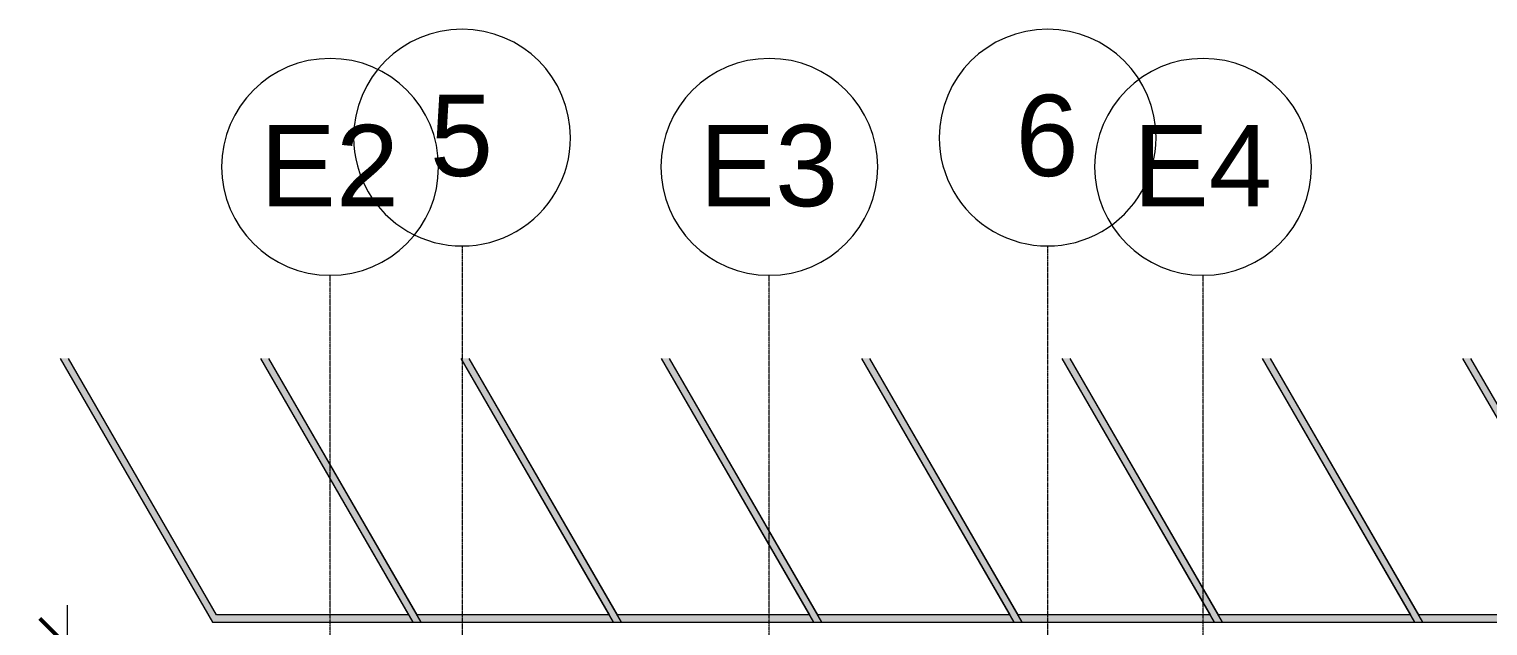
# Model space of a CAD drawing. Header units: inches. Extents: x -4124 to 2030, y 10168 to 14873.
# Drawn here: x -2952 to -2145, y 11779 to 12110 of the extents above; entities that cross this region are included whole.
import ezdxf

# ---------------------------------------------------------------- set-up
doc = ezdxf.new("R2010")
doc.units = ezdxf.units.IN
doc.header["$MEASUREMENT"] = 0
doc.linetypes.add('Grid Line 1_2_', pattern=[0.875, 0.5, -0.125, 0.125, -0.125])
for name, color, linetype, lineweight in [('A-ANNO-DIMS', 211, 'Continuous', 9), ('A-ANNO-DIMS-240', 211, 'Continuous', 9), ('C-PRKG', 3, 'Continuous', 9), ('S-GRID', 1, 'Continuous', 9), ('S-GRID-IDEN', 1, 'Continuous', 9)]:
    doc.layers.add(name, color=color, linetype=linetype, lineweight=lineweight)
doc.styles.add('Arial', font='arial.ttf', dxfattribs={"height": 45})
doc.styles.add('Century Gothic_1', font='', dxfattribs={"height": 22.5})
doc.styles.get('Century Gothic_1').set_extended_font_data('Century Gothic')
doc.dimstyles.new('OD__1_16__Tol__', dxfattribs={"dimscale": 12, "dimtxt": 23.493786, "dimasz": 2.5, "dimexe": 1.875, "dimexo": 1.25, "dimgap": 1.875, "dimtad": 1, "dimdec": 4, "dimrnd": 0.0625, "dimzin": 3, "dimdsep": 46, "dimlunit": 4, "dimtxsty": 'Century Gothic_1', "dimblk1": 'OBLIQUE', "dimblk2": 'OBLIQUE', "dimsah": 1, "dimcen": 0.09, "dimdle": 1.875, "dimazin": 0, "dimtfac": 1, "dimtdec": 4, "dimtix": 1, "dimtmove": 0, "dimatfit": 3, "dimfxl": 1, "dimtvp": 1, "dimtfill": 1, "dimfrac": 2, "dimtolj": 1, "dimtzin": 0, "dimarcsym": 2})

# ---------------------------------------------------------------- blocks, each defined once
blk = doc.blocks.new('321723 - Pavement Markings - Parking - Angled - EXISTING _8X18_ 60º-1523241-DEMO PLAN - 1ST FLOOR')
at = {"layer": 'C-PRKG'}
h = blk.add_hatch(color=254, dxfattribs=at)
h.paths.add_polyline_path([(110.85, 0), (0, 0), (84.31, -146.02), (88.93, -146.02), (6.93, -4), (113.16, -4), (110.95, -0.17)], flags=0)
h.paths.add_polyline_path([(115.47, 0), (114.32, -2), (117.78, -4)], flags=0)
h.paths.add_polyline_path([(117.78, -4), (196.19, -146.02), (199.78, -146.02)], flags=0)
h = blk.add_hatch(color=254, dxfattribs=at)
h.paths.add_polyline_path([(226.32, 0), (225.17, -2), (228.63, -4)], flags=0)
h.paths.add_polyline_path([(115.47, 0), (110.85, 0), (195.16, -146.02), (196.19, -146.02), (117.78, -4), (114.32, -2)], flags=0)
h.paths.add_polyline_path([(221.7, 0), (115.47, 0), (117.78, -4), (224.01, -4), (221.8, -0.17)], flags=0)
h.paths.add_polyline_path([(228.63, -4), (307.05, -146.02), (310.63, -146.02)], flags=0)
h = blk.add_hatch(color=254, dxfattribs=at)
h.paths.add_polyline_path([(337.17, 0), (336.02, -2), (339.48, -4)], flags=0)
h.paths.add_polyline_path([(333.17, 0), (332.55, 0), (332.83, -0.16), (334.86, 0)], flags=0)
h.paths.add_polyline_path([(226.32, 0), (221.7, 0), (306.01, -146.02), (307.05, -146.02), (228.63, -4), (225.17, -2)], flags=0)
h.paths.add_polyline_path([(332.55, 0), (226.32, 0), (228.63, -4), (334.86, -4), (332.65, -0.17)], flags=0)
h.paths.add_polyline_path([(339.48, -4), (417.9, -146.02), (421.48, -146.02), (382.07, -77.76)], flags=0)
h = blk.add_hatch(color=254, dxfattribs=at)
h.paths.add_polyline_path([(448.02, 0), (446.87, -2), (450.33, -4)], flags=0)
h.paths.add_polyline_path([(337.17, 0), (332.83, -0.16), (332.55, 0), (416.86, -146.02), (417.9, -146.02), (339.48, -4), (336.02, -2)], flags=0)
h.paths.add_polyline_path([(443.41, 0), (337.17, 0), (339.48, -4), (445.71, -4), (443.5, -0.17)], flags=0)
h.paths.add_polyline_path([(450.33, -4), (528.75, -146.02), (532.33, -146.02)], flags=0)
h = blk.add_hatch(color=254, dxfattribs=at)
h.paths.add_polyline_path([(558.88, 0), (557.72, -2), (561.18, -4)], flags=0)
h.paths.add_polyline_path([(448.02, 0), (443.41, 0), (527.71, -146.02), (528.75, -146.02), (450.33, -4), (446.87, -2)], flags=0)
h.paths.add_polyline_path([(554.26, 0), (448.02, 0), (450.33, -4), (556.57, -4), (554.35, -0.17)], flags=0)
h.paths.add_polyline_path([(561.18, -4), (639.6, -146.02), (643.18, -146.02)], flags=0)
h = blk.add_hatch(color=254, dxfattribs=at)
h.paths.add_polyline_path([(558.88, 0), (554.26, 0), (638.56, -146.02), (639.6, -146.02), (561.18, -4), (557.72, -2)], flags=0)
h.paths.add_polyline_path([(665.11, 0), (558.88, 0), (561.18, -4), (667.42, -4), (665.2, -0.17)], flags=0)
h.paths.add_polyline_path([(669.73, 0), (668.57, -2), (672.04, -4)], flags=0)
h.paths.add_polyline_path([(672.04, -4), (750.45, -146.02), (754.03, -146.02), (716.55, -81.1)], flags=0)
h = blk.add_hatch(color=254, dxfattribs=at)
h.paths.add_polyline_path([(669.73, 0), (665.11, 0), (749.41, -146.02), (750.45, -146.02), (672.04, -4), (668.57, -2)], flags=0)
h.paths.add_polyline_path([(778.27, 0), (669.73, 0), (672.04, -4), (778.27, -4), (860.27, -146.02), (864.89, -146.02), (780.58, 0)], flags=0)
for p, q in [((0, 0), (84.31, -146.02)), ((115.47, 0), (0, 0)), ((110.85, 0), (195.16, -146.02)), ((226.32, 0), (110.85, 0)), ((199.78, -146.02), (115.47, 0)), ((221.7, 0), (306.01, -146.02)), ((337.17, 0), (221.7, 0)), ((310.63, -146.02), (226.32, 0)), ((332.55, 0), (416.86, -146.02)), ((448.02, 0), (332.55, 0)), ((421.48, -146.02), (337.17, 0)), ((443.41, 0), (527.71, -146.02)), ((558.88, 0), (443.41, 0)), ((532.33, -146.02), (448.02, 0)), ((554.26, 0), (638.56, -146.02)), ((669.73, 0), (554.26, 0)), ((643.18, -146.02), (558.88, 0)), ((665.11, 0), (749.41, -146.02)), ((780.58, 0), (665.11, 0)), ((754.03, -146.02), (669.73, 0)), ((864.89, -146.02), (780.58, 0)), ((88.93, -146.02), (6.93, -4)), ((6.93, -4), (113.16, -4)), ((113.16, -4), (195.16, -146.02)), ((199.78, -146.02), (117.78, -4)), ((117.78, -4), (224.01, -4)), ((224.01, -4), (306.01, -146.02)), ((310.63, -146.02), (228.63, -4)), ((228.63, -4), (334.86, -4)), ((334.86, -4), (416.86, -146.02)), ((421.48, -146.02), (339.48, -4)), ((339.48, -4), (445.71, -4)), ((445.71, -4), (527.71, -146.02)), ((532.33, -146.02), (450.33, -4)), ((450.33, -4), (556.57, -4)), ((556.57, -4), (638.56, -146.02)), ((643.18, -146.02), (561.18, -4)), ((561.18, -4), (667.42, -4)), ((667.42, -4), (749.41, -146.02)), ((754.03, -146.02), (672.04, -4)), ((672.04, -4), (778.27, -4)), ((778.27, -4), (860.27, -146.02))]:
    blk.add_line(p, q, dxfattribs=at)
blk = doc.blocks.new('Grid - Grid Head - Circle-50561-DEMO PLAN - 1ST FLOOR')
at = {"layer": 'S-GRID-IDEN'}
for start, end in [(360, 180), (180, 360)]:
    blk.add_arc((0, 0), 0.25, start, end, dxfattribs=at)
blk = doc.blocks.new('DIMBLOCK2-DEMO PLAN - 1ST FLOOR')
at = {"layer": 'A-ANNO-DIMS-240', "lineweight": 50}
for p, q in [((-2930.73, 11768.4), (-2945.73, 11783.4)), ((-2930.73, 11768.4), (-2915.73, 11753.4)), ((-2930.73, 11274.52), (-2945.73, 11289.52)), ((-2930.73, 11274.52), (-2915.73, 11259.52))]:
    blk.add_line(p, q, dxfattribs=at)
at = {"layer": 'A-ANNO-DIMS-240'}
for p, q in [((-2930.73, 11790.9), (-2930.73, 11274.52)), ((-2924.52, 11768.4), (-2953.23, 11768.4)), ((-2930.73, 11768.4), (-2924.52, 11768.4)), ((-3019.2, 11274.52), (-2908.23, 11274.52)), ((-2930.73, 11274.52), (-3019.2, 11274.52))]:
    blk.add_line(p, q, dxfattribs=at)
at = {"layer": 'A-ANNO-DIMS-240', "color": 0, "insert": (-2982.07, 11444.64), "char_height": 22.5, "width": 184.3703, "attachment_point": 1, "rotation": 90, "line_spacing_factor": 0.984502, "style": 'Century Gothic_1', "bg_fill": 3, "box_fill_scale": 1.25, "bg_fill_color": 256, "bg_fill_true_color": 13158600, "bg_fill_transparency": 0}
blk.add_mtext('41\' - 1 7/8"', dxfattribs=at)
blk = doc.blocks.new('_Oblique')
at = {"color": 0, "linetype": 'ByBlock', "lineweight": -2}
blk.add_line((-0.5, -0.5), (0.5, 0.5), dxfattribs=at)

msp = doc.modelspace()

# ---------------------------------------------------------------- linework, layer by layer
at = {"layer": 'S-GRID', "linetype": 'Grid Line 1_2_'}
for p, q in [((-2712.20325, 11989.62705), (-2712.20325, 10769.69706)), ((-2388.20325, 11989.62705), (-2388.20325, 10769.69706)), ((-2785.20325, 10455.54858), (-2785.20325, 11973.42375)), ((-2542.20325, 10455.54858), (-2542.20325, 11973.42375)), ((-2302.20325, 10455.54858), (-2302.20325, 11973.42375))]:
    msp.add_line(p, q, dxfattribs=at)

# ---------------------------------------------------------------- block references
at = {"layer": 'C-PRKG', "rotation": 180}
msp.add_blockref('321723 - Pavement Markings - Parking - Angled - EXISTING _8X18_ 60º-1523241-DEMO PLAN - 1ST FLOOR', (-2069.70325, 11781.39539), dxfattribs=at)
at = {"layer": 'S-GRID-IDEN', "xscale": 239.9999999999998, "yscale": 239.9999999999998, "zscale": 239.9999999999998, "rotation": 180}
for p in [(-2712.20325, 12049.62705), (-2388.20325, 12049.62705)]:
    msp.add_blockref('Grid - Grid Head - Circle-50561-DEMO PLAN - 1ST FLOOR', p, dxfattribs=at)
at = {"layer": 'S-GRID-IDEN', "xscale": 239.9999999999998, "yscale": 239.9999999999998, "zscale": 239.9999999999998}
for p in [(-2785.20325, 12033.42375), (-2542.20325, 12033.42375), (-2302.20325, 12033.42375)]:
    msp.add_blockref('Grid - Grid Head - Circle-50561-DEMO PLAN - 1ST FLOOR', p, dxfattribs=at)

# ---------------------------------------------------------------- texts
at = {"layer": 'S-GRID-IDEN', "char_height": 45, "attachment_point": 1, "style": 'Arial'}
for s, insert, width in [('6', (-2406.00274, 12073.33436), 42.42), ('5', (-2730.00274, 12073.33436), 42.42), ('E2', (-2823.95495, 12056.6436), 93.1725), ('E3', (-2580.95495, 12056.6436), 93.1725), ('E4', (-2340.95495, 12056.6436), 93.1725)]:
    msp.add_mtext(s, dxfattribs=dict(at, insert=insert, width=width))

# ---------------------------------------------------------------- next in the draw order: dimensions: what is measured, and where the dimension line sits
at = {"layer": 'A-ANNO-DIMS'}
dim = msp.add_linear_dim(base=(-2930.73, 11274.52039), p1=(-2909.5168, 11768.39539), p2=(-3034.20325, 11274.52039), angle=90, dimstyle='OD__1_16__Tol__', override={"dimpost": '<>', "dimfxl": 509.371404}, dxfattribs=at)
dim.commit()
dim.dimension.update_dxf_attribs({"geometry": 'DIMBLOCK2-DEMO PLAN - 1ST FLOOR', "text_midpoint": (-2966.29254, 11521.45789)})

doc.saveas('drawing.dxf')
